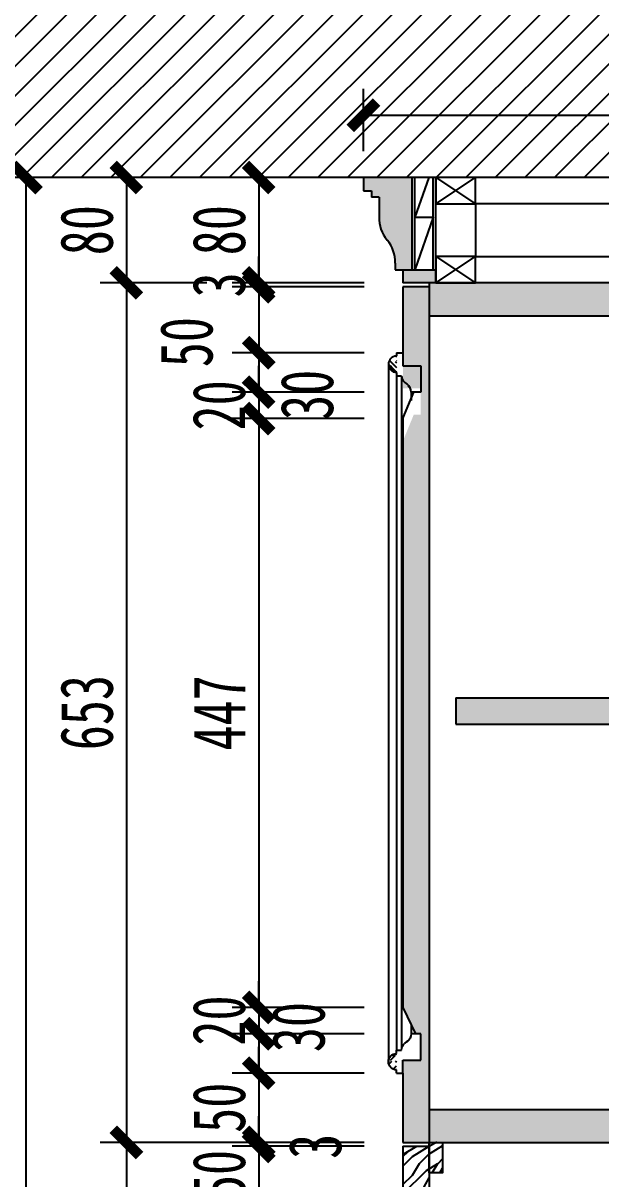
# Model space of a CAD drawing. Header units: millimetres. Extents: x 3111864 to 3154170, y -3068724 to -3044687.
# Drawn here: x 3121931 to 3122370, y -3059775 to -3058897 of the extents above; entities that cross this region are included whole.
import ezdxf

# ---------------------------------------------------------------- set-up
doc = ezdxf.new("R2010")
doc.units = ezdxf.units.MM
doc.header["$LTSCALE"] = 500
doc.header["$MEASUREMENT"] = 0
doc.header["$PDMODE"] = 2
doc.linetypes.add('AUDIT_D_050706142524-0', pattern=[0])
doc.layers.get('0').update_dxf_attribs({"linetype": 'CONTINUOUS'})
doc.layers.get('DEFPOINTS').update_dxf_attribs({"linetype": 'CONTINUOUS'})
for name, color, linetype in [('bz-s', 5, 'CONTINUOUS'), ('D-节点填充', 250, 'CONTINUOUS'), ('D-节点尺寸', 5, 'CONTINUOUS'), ('D-造型粗线', 4, 'CONTINUOUS'), ('D-造型细线', 146, 'CONTINUOUS'), ('E-立面填充', 250, 'CONTINUOUS'), ('E-立面造型线', 3, 'CONTINUOUS'), ('IDT-35Heavy', 100, 'CONTINUOUS'), ('IDT-HATCH', 250, 'AUDIT_D_050706142524-0'), ('W-尺寸', 5, 'CONTINUOUS')]:
    doc.layers.add(name, color=color, linetype=linetype)
doc.styles.add('DIM', font='SimSun.ttf', dxfattribs={"width": 0.7})
doc.dimstyles.new('20', dxfattribs={"dimscale": 20, "dimtxt": 2, "dimasz": 1, "dimexe": 1, "dimexo": 1, "dimgap": 0.5, "dimtad": 1, "dimdec": 0, "dimzin": 0, "dimdsep": 46, "dimtxsty": 'DIM', "dimblk": 'ARCHTICK', "dimcen": 0, "dimclrd": 5, "dimclre": 5, "dimclrt": 35, "dimadec": 0, "dimazin": 0, "dimtfac": 0.5, "dimtdec": 0, "dimtix": 1, "dimtmove": 2, "dimatfit": 2, "dimldrblk": 'A', "dimfxl": 0, "dimtolj": 1, "dimtzin": 0, "dimlwd": -1, "dimlwe": -1, "dimarcsym": 0})

# ---------------------------------------------------------------- blocks, each defined once
blk = doc.blocks.new('X1')
at = {"layer": 'E-立面造型线', "ltscale": 0.15}
for p, q in [((-30, 80), (-30, 70)), ((-30, 70), (-24, 70)), ((-24, 70), (-24, 65)), ((-18, 65), (-24, 65)), ((-18, 65), (-18, 50)), ((-6, 15), (-6, 10)), ((-6, 10), (0, 10)), ((0, 10), (0, 0))]:
    blk.add_line(p, q, dxfattribs=at)
for centre, start, end in [((6.96, 48.78), 177.20001, 220.64927), ((-30.96, 16.22), 357.20001, 40.64927)]:
    blk.add_arc(centre, 24.99, start, end, dxfattribs=at)
blk = doc.blocks.new('mx11')
at = {"layer": 'IDT-HATCH'}
h = blk.add_hatch(dxfattribs=at)
h.set_pattern_fill('木纹02', color=256, scale=25, angle=45, style=0, pattern_type=2)
h.set_pattern_definition([(225, (-100996.08, -23599.03), (35.35534, -35.35534), [10, -15, 5, -20]), (225, (-101019.946, -23624.664), (35.35534, -35.35534), [10, -40]), (225, (-101014.643, -23622.897), (35.35534, -35.35534), [5, -45]), (225, (-100994.313, -23604.335), (35.35534, -35.35534), [2.5, -35, 2.5, -10]), (225, (-101004.92, -23618.477), (35.35534, -35.35534), [10, -15, 2.5, -22.5]), (225, (-100995.197, -23610.52), (35.35534, -35.35534), [7.5, -42.5]), (225, (-101003.15, -23620.245), (35.35534, -35.35534), [15, -35]), (225, (-100991.66, -23610.52), (35.35534, -35.35534), [10, -40]), (225, (-101004.92, -23625.55), (35.35534, -35.35534), [25, -25]), (225, (-100992.546, -23616.71), (35.35534, -35.35534), [5, -15, 10, -20]), (225, (-101016.41, -23642.34), (35.35534, -35.35534), [10, -40]), (225, (-101008.455, -23636.155), (35.35534, -35.35534), [5, -45]), (225, (-101000.5, -23629.97), (35.35534, -35.35534), [5, -45]), (225, (-100981.94, -23613.174), (35.35534, -35.35534), [10, -40]), (225, (-100998.733, -23631.735), (35.35534, -35.35534), [10, -40]), (225, (-100996.965, -23633.503), (35.35534, -35.35534), [10, -10, 10, -20]), (225, (-100988.126, -23628.2), (35.35534, -35.35534), [5, -25, 10, -10]), (225, (-100994.313, -23636.155), (35.35534, -35.35534), [15, -35]), (225, (-100992.546, -23637.923), (35.35534, -35.35534), [10, -40]), (225, (-100977.52, -23624.664), (35.35534, -35.35534), [15, -20, 5, -10]), (225, (-100975.75, -23626.43), (35.35534, -35.35534), [25, -25]), (225, (-100996.08, -23648.53), (35.35534, -35.35534), [5, -45]), (225, (-100984.59, -23638.807), (35.35534, -35.35534), [10, -40]), (225, (-100976.636, -23632.62), (35.35534, -35.35534), [5, -20, 5, -20]), (225, (-100972.216, -23629.97), (35.35534, -35.35534), [5, -15, 10, -20]), (225, (-100978.403, -23637.923), (35.35534, -35.35534), [5, -25, 5, -15]), (225, (-100984.59, -23645.88), (35.35534, -35.35534), [15, -35]), (225, (-100968.68, -23633.503), (35.35534, -35.35534), [10, -40]), (225, (-100985.475, -23652.065), (35.35534, -35.35534), [5, -45]), (225, (-100991.66, -23660.02), (35.35534, -35.35534), [5, -45]), (239.0362, (-101018.178, -23626.432), (-35.3553605, -35.3553154), [5.15, -201.005275]), (239.0362, (-101013.759, -23637.923), (-35.3553605, -35.3553154), [5.15, -201.005275]), (239.0362, (-100989.01, -23655.6), (-35.3553605, -35.3553154), [5.15, -201.005275]), (239.0362, (-100991.662, -23631.735), (-35.3553605, -35.3553154), [5.15, -201.005275]), (239.0362, (-100993.43, -23644.11), (-35.3553605, -35.3553154), [5.15, -201.005275]), (239.0362, (-100999.617, -23644.994), (-35.3553605, -35.3553154), [5.15, -201.005275]), (239.0362, (-100975.752, -23633.503), (-35.3553605, -35.3553154), [5.15, -201.005275]), (239.0362, (-100991.662, -23645.878), (-35.3553605, -35.3553154), [5.15, -201.005275]), (239.0362, (-101011.991, -23639.69), (-35.3553605, -35.3553154), [10.3, -195.855275]), (239.0362, (-101005.804, -23638.807), (-35.3553605, -35.3553154), [10.3, -195.855275]), (239.0362, (-101004.036, -23640.574), (-35.3553605, -35.3553154), [10.3, -195.855275]), (30.9638, (-101004.92, -23618.477), (35.3553154, 35.3553605), [5.15, -10.3, 5.15, -185.555275]), (30.9638, (-100992.546, -23616.71), (35.3553154, 35.3553605), [5.15, -201.005275]), (30.9638, (-100976.636, -23632.619), (35.3553154, 35.3553605), [10.3, -195.855275]), (59.0362, (-101019.946, -23624.664), (35.3553605, 35.3553154), [5.15, -201.005275]), (210.9638, (-101027.017, -23631.735), (-35.3553154, -35.3553605), [5.15, -201.005275]), (210.9638, (-101004.036, -23633.503), (-35.3553154, -35.3553605), [5.15, -201.005275]), (210.9638, (-101004.92, -23646.762), (-35.3553154, -35.3553605), [5.15, -201.005275]), (210.9638, (-100988.126, -23635.271), (-35.3553154, -35.3553605), [5.15, -201.005275]), (210.9638, (-100980.171, -23636.155), (-35.3553154, -35.3553605), [5.15, -201.005275]), (210.9638, (-100981.939, -23641.458), (-35.3553154, -35.3553605), [5.15, -201.005275]), (210.9638, (-100988.126, -23635.271), (-35.3553154, -35.3553605), [5.15, -201.005275]), (210.9638, (-100993.43, -23651.181), (-35.3553154, -35.3553605), [20.6, -185.555275]), (210.9638, (-100996.081, -23606.103), (-35.3553154, -35.3553605), [20.6, -185.555275]), (210.9638, (-100996.965, -23612.29), (-35.3553154, -35.3553605), [20.6, -185.555275]), (210.9638, (-100998.733, -23617.593), (-35.3553154, -35.3553605), [5.15, -10.3, 10.3, -180.405275]), (210.9638, (-100996.081, -23620.245), (-35.3553154, -35.3553605), [10.3, -10.3, 10.3, -175.255275]), (210.9638, (-100989.01, -23620.245), (-35.3553154, -35.3553605), [20.6, -185.555275]), (210.9638, (-100982.823, -23619.361), (-35.3553154, -35.3553605), [20.6, -185.555275]), (210.9638, (-100981.055, -23621.129), (-35.3553154, -35.3553605), [20.6, -185.555275]), (210.9638, (-100995.197, -23656.484), (-35.3553154, -35.3553605), [5.15, -201.005275]), (210.9638, (-100995.197, -23663.555), (-35.3553154, -35.3553605), [10.3, -195.855275]), (210.9638, (-100975.752, -23640.574), (-35.3553154, -35.3553605), [10.3, -195.855275]), (210.9638, (-101003.152, -23606.103), (-35.3553154, -35.3553605), [20.6, -185.555275]), (210.9638, (-100999.617, -23652.065), (-35.3553154, -35.3553605), [15.45, -190.705275]), (210.9638, (-101005.804, -23652.949), (-35.3553154, -35.3553605), [30.9, -175.255275])])
edge = h.paths.add_edge_path()
edge.add_line((0, 12.62), (0, -0.88))
edge = h.paths.add_edge_path()
edge.add_arc((-8.31, 8.5), 5.15, 94.92437, 139.33292, ccw=False)
edge = h.paths.add_edge_path()
edge.add_line((0, -0.87), (-20, -0.87))
edge = h.paths.add_edge_path(flags=16)
edge.add_line((-19.16, 6.49), (-20, 6.41))
edge = h.paths.add_edge_path()
edge.add_line((-20, -0.87), (-20, 6.41))
edge = h.paths.add_edge_path()
edge.add_arc((-20.34, 14.67), 8.27, 272.36356, 326.26694, ccw=False)
edge = h.paths.add_edge_path()
edge.add_arc((38.65, -25.49), 63.1, 143.7126, 145.68009)
edge = h.paths.add_edge_path()
edge.add_line((10, 12.62), (0, 12.62))
edge = h.paths.add_edge_path()
edge.add_arc((1.25, 17.37), 6.26, 2.33876, 177.66124, ccw=False)
edge = h.paths.add_edge_path()
edge.add_line((-5, 17.62), (-8.75, 17.62))
edge = h.paths.add_edge_path()
edge.add_line((-8.75, 17.62), (-8.75, 13.62))
edge = h.paths.add_edge_path()
edge.add_line((10, 17.62), (10, 12.62))
edge = h.paths.add_edge_path()
edge.add_line((10, 17.62), (7.5, 17.62))
at = {"layer": 'IDT-35Heavy'}
for p, q in [((-5, 17.62), (-7.5, 17.62)), ((-7.5, 17.62), (-7.5, 13.62)), ((10, 17.62), (7.5, 17.62)), ((10, 17.62), (10, 12.62)), ((0, 12.62), (0, -0.87)), ((10, 12.62), (0, 12.62)), ((-20, -0.87), (-20, 6.41)), ((0, -0.87), (-20, -0.87))]:
    blk.add_line(p, q, dxfattribs=at)
for centre, radius, start, end in [((1.25, 17.37), 6.26, 2.33828, 177.66172), ((-20.33, 14.7), 8.29, 272.28279, 320.41862), ((-95.05, 67.48), 99.75, 324.40295, 325.89961), ((-7.9, 7.63), 6.01, 86.2037, 139.2096)]:
    blk.add_arc(centre, radius, start, end, dxfattribs=at)
blk = doc.blocks.new('_ArchTick')
at = {"color": 0, "linetype": 'ByBlock', "const_width": 0.4}
blk.add_lwpolyline([(-0.5, -0.5), (0.5, 0.5)], dxfattribs=at)
blk = doc.blocks.new('*D1254')
at = {"layer": 'DEFPOINTS', "color": 0, "ltscale": 0.15}
for p in [(3122071.94, -3059014.58), (3121933.26, -3061464.58), (3122071.94, -3061464.58)]:
    blk.add_point(p, dxfattribs=at)
at = {"layer": 'W-尺寸', "color": 5, "ltscale": 0.15}
for p, q in [((3122013.26, -3059014.58), (3121913.26, -3059014.58)), ((3121933.26, -3059014.58), (3121933.26, -3061464.58)), ((3122013.26, -3061464.58), (3121913.26, -3061464.58))]:
    blk.add_line(p, q, dxfattribs=at)
at = {"layer": 'W-尺寸', "color": 5, "ltscale": 0.15, "xscale": 20, "yscale": 20, "zscale": 20}
for p, rotation in [((3121933.26, -3059014.58), 90), ((3121933.26, -3061464.58), 270)]:
    blk.add_blockref('_ArchTick', p, dxfattribs=dict(at, rotation=rotation))
at = {"layer": 'W-尺寸', "color": 35, "ltscale": 0.15, "insert": (3121903.26, -3060239.58), "char_height": 40, "attachment_point": 5, "rotation": 90, "style": 'DIM'}
blk.add_mtext('\\A1;2450', dxfattribs=at)
blk = doc.blocks.new('A')
for p, q in [((-1.435, 1.148), (-1.09, 1.437)), ((-1.09, 1.437), (0, 0)), ((-1.435, 1.148), (-0.369, 0)), ((-0.369, 0), (-2.127, 0)), ((-1.435, -1.148), (-0.369, 0)), ((-1.09, -1.437), (0, 0)), ((-1.435, -1.148), (-1.09, -1.437))]:
    blk.add_line(p, q)
for points in [[(-1.435, 1.148), (-1.09, 1.437), (-0.369, 0), (0, 0)], [(-1.435, -1.148), (-1.09, -1.437), (-0.369, 0), (0, 0)]]:
    blk.add_solid(points)
blk = doc.blocks.new('*D1265')
at = {"layer": 'D-节点尺寸', "color": 5, "ltscale": 0.15}
for p, q in [((3122169.36, -3059014.58), (3122089.86, -3059014.58)), ((3122109.86, -3059014.58), (3122109.86, -3059094.58)), ((3122189.86, -3059094.58), (3122089.86, -3059094.58))]:
    blk.add_line(p, q, dxfattribs=at)
at = {"layer": 'DEFPOINTS', "color": 0, "ltscale": 0.15}
for p in [(3122189.36, -3059014.58), (3122109.86, -3059094.58), (3122219.36, -3059094.58)]:
    blk.add_point(p, dxfattribs=at)
at = {"layer": 'D-节点尺寸', "color": 5, "ltscale": 0.15, "xscale": 20, "yscale": 20, "zscale": 20}
for p, rotation in [((3122109.86, -3059014.58), 90), ((3122109.86, -3059094.58), 270)]:
    blk.add_blockref('_ArchTick', p, dxfattribs=dict(at, rotation=rotation))
at = {"layer": 'D-节点尺寸', "color": 35, "ltscale": 0.15, "insert": (3122079.86, -3059054.58), "char_height": 40, "attachment_point": 5, "rotation": 90, "style": 'DIM'}
blk.add_mtext('\\A1;80', dxfattribs=at)
blk = doc.blocks.new('*D1266')
at = {"layer": 'D-节点尺寸', "color": 5, "ltscale": 0.15}
for p, q in [((3122109.86, -3059094.58), (3122109.86, -3059074.58)), ((3122189.86, -3059094.58), (3122089.86, -3059094.58)), ((3122109.86, -3059094.58), (3122109.86, -3059097.58)), ((3122189.86, -3059097.58), (3122089.86, -3059097.58)), ((3122109.86, -3059097.58), (3122109.86, -3059117.58))]:
    blk.add_line(p, q, dxfattribs=at)
at = {"layer": 'DEFPOINTS', "color": 0, "ltscale": 0.15}
for p in [(3122219.36, -3059094.58), (3122109.86, -3059097.58), (3122219.36, -3059097.58)]:
    blk.add_point(p, dxfattribs=at)
at = {"layer": 'D-节点尺寸', "color": 5, "ltscale": 0.15, "xscale": 20, "yscale": 20, "zscale": 20}
for p, rotation in [((3122109.86, -3059094.58), 270), ((3122109.86, -3059097.58), 90)]:
    blk.add_blockref('_ArchTick', p, dxfattribs=dict(at, rotation=rotation))
at = {"layer": 'D-节点尺寸', "color": 35, "ltscale": 0.15, "insert": (3122079.86, -3059096.08), "char_height": 40, "attachment_point": 5, "rotation": 90, "style": 'DIM'}
blk.add_mtext('\\A1;3', dxfattribs=at)
blk = doc.blocks.new('*D1267')
at = {"layer": 'D-节点尺寸', "color": 5, "ltscale": 0.15}
for p, q in [((3122189.86, -3059097.58), (3122089.86, -3059097.58)), ((3122109.86, -3059097.58), (3122109.86, -3059147.58)), ((3122189.86, -3059147.58), (3122089.86, -3059147.58))]:
    blk.add_line(p, q, dxfattribs=at)
at = {"layer": 'DEFPOINTS', "color": 0, "ltscale": 0.15}
for p in [(3122219.36, -3059097.58), (3122109.86, -3059147.58), (3122219.36, -3059147.58)]:
    blk.add_point(p, dxfattribs=at)
at = {"layer": 'D-节点尺寸', "color": 5, "ltscale": 0.15, "xscale": 20, "yscale": 20, "zscale": 20}
for p, rotation in [((3122109.86, -3059097.58), 90), ((3122109.86, -3059147.58), 270)]:
    blk.add_blockref('_ArchTick', p, dxfattribs=dict(at, rotation=rotation))
at = {"layer": 'D-节点尺寸', "color": 35, "ltscale": 0.15, "insert": (3122055.17, -3059139.58), "char_height": 40, "attachment_point": 5, "rotation": 90, "style": 'DIM'}
blk.add_mtext('\\A1;50', dxfattribs=at)
blk = doc.blocks.new('*D1268')
at = {"layer": 'D-节点尺寸', "color": 5, "ltscale": 0.15}
for p, q in [((3122189.86, -3059147.58), (3122089.86, -3059147.58)), ((3122109.86, -3059147.58), (3122109.86, -3059177.58)), ((3122189.86, -3059177.58), (3122089.86, -3059177.58))]:
    blk.add_line(p, q, dxfattribs=at)
at = {"layer": 'DEFPOINTS', "color": 0, "ltscale": 0.15}
for p in [(3122219.36, -3059147.58), (3122109.86, -3059177.58), (3122227.58, -3059177.58)]:
    blk.add_point(p, dxfattribs=at)
at = {"layer": 'D-节点尺寸', "color": 5, "ltscale": 0.15, "xscale": 20, "yscale": 20, "zscale": 20}
for p, rotation in [((3122109.86, -3059147.58), 90), ((3122109.86, -3059177.58), 270)]:
    blk.add_blockref('_ArchTick', p, dxfattribs=dict(at, rotation=rotation))
at = {"layer": 'D-节点尺寸', "color": 35, "ltscale": 0.15, "insert": (3122146.66, -3059179.58), "char_height": 40, "attachment_point": 5, "rotation": 90, "style": 'DIM'}
blk.add_mtext('\\A1;30', dxfattribs=at)
blk = doc.blocks.new('*D1269')
at = {"layer": 'D-节点尺寸', "color": 5, "ltscale": 0.15}
for p, q in [((3122109.86, -3059177.58), (3122109.86, -3059157.58)), ((3122189.86, -3059177.58), (3122089.86, -3059177.58)), ((3122109.86, -3059177.58), (3122109.86, -3059197.58)), ((3122189.86, -3059197.58), (3122089.86, -3059197.58)), ((3122109.86, -3059197.58), (3122109.86, -3059217.58))]:
    blk.add_line(p, q, dxfattribs=at)
at = {"layer": 'DEFPOINTS', "color": 0, "ltscale": 0.15}
for p in [(3122227.58, -3059177.58), (3122109.86, -3059197.58), (3122219.36, -3059197.58)]:
    blk.add_point(p, dxfattribs=at)
at = {"layer": 'D-节点尺寸', "color": 5, "ltscale": 0.15, "xscale": 20, "yscale": 20, "zscale": 20}
for p, rotation in [((3122109.86, -3059177.58), 270), ((3122109.86, -3059197.58), 90)]:
    blk.add_blockref('_ArchTick', p, dxfattribs=dict(at, rotation=rotation))
at = {"layer": 'D-节点尺寸', "color": 35, "ltscale": 0.15, "insert": (3122079.86, -3059187.58), "char_height": 40, "attachment_point": 5, "rotation": 90, "style": 'DIM'}
blk.add_mtext('\\A1;20', dxfattribs=at)
blk = doc.blocks.new('*D1270')
at = {"layer": 'D-节点尺寸', "color": 5, "ltscale": 0.15}
for p, q in [((3122189.86, -3059197.58), (3122089.86, -3059197.58)), ((3122109.86, -3059197.58), (3122109.86, -3059644.58)), ((3122189.86, -3059644.58), (3122089.86, -3059644.58))]:
    blk.add_line(p, q, dxfattribs=at)
at = {"layer": 'DEFPOINTS', "color": 0, "ltscale": 0.15}
for p in [(3122219.36, -3059197.58), (3122109.86, -3059644.58), (3122219.36, -3059644.58)]:
    blk.add_point(p, dxfattribs=at)
at = {"layer": 'D-节点尺寸', "color": 5, "ltscale": 0.15, "xscale": 20, "yscale": 20, "zscale": 20}
for p, rotation in [((3122109.86, -3059197.58), 90), ((3122109.86, -3059644.58), 270)]:
    blk.add_blockref('_ArchTick', p, dxfattribs=dict(at, rotation=rotation))
at = {"layer": 'D-节点尺寸', "color": 35, "ltscale": 0.15, "insert": (3122079.86, -3059421.08), "char_height": 40, "attachment_point": 5, "rotation": 90, "style": 'DIM'}
blk.add_mtext('\\A1;447', dxfattribs=at)
blk = doc.blocks.new('*D1271')
at = {"layer": 'D-节点尺寸', "color": 5, "ltscale": 0.15}
for p, q in [((3122109.86, -3059644.58), (3122109.86, -3059624.58)), ((3122189.86, -3059644.58), (3122089.86, -3059644.58)), ((3122109.86, -3059644.58), (3122109.86, -3059664.58)), ((3122189.86, -3059664.58), (3122089.86, -3059664.58)), ((3122109.86, -3059664.58), (3122109.86, -3059684.58))]:
    blk.add_line(p, q, dxfattribs=at)
at = {"layer": 'DEFPOINTS', "color": 0, "ltscale": 0.15}
for p in [(3122219.36, -3059644.58), (3122109.86, -3059664.58), (3122225.58, -3059664.58)]:
    blk.add_point(p, dxfattribs=at)
at = {"layer": 'D-节点尺寸', "color": 5, "ltscale": 0.15, "xscale": 20, "yscale": 20, "zscale": 20}
for p, rotation in [((3122109.86, -3059644.58), 270), ((3122109.86, -3059664.58), 90)]:
    blk.add_blockref('_ArchTick', p, dxfattribs=dict(at, rotation=rotation))
at = {"layer": 'D-节点尺寸', "color": 35, "ltscale": 0.15, "insert": (3122079.86, -3059654.58), "char_height": 40, "attachment_point": 5, "rotation": 90, "style": 'DIM'}
blk.add_mtext('\\A1;20', dxfattribs=at)
blk = doc.blocks.new('*D1272')
at = {"layer": 'D-节点尺寸', "color": 5, "ltscale": 0.15}
for p, q in [((3122189.86, -3059664.58), (3122089.86, -3059664.58)), ((3122109.86, -3059664.58), (3122109.86, -3059694.58)), ((3122189.86, -3059694.58), (3122089.86, -3059694.58))]:
    blk.add_line(p, q, dxfattribs=at)
at = {"layer": 'DEFPOINTS', "color": 0, "ltscale": 0.15}
for p in [(3122225.58, -3059664.58), (3122109.86, -3059694.58), (3122216.86, -3059694.58)]:
    blk.add_point(p, dxfattribs=at)
at = {"layer": 'D-节点尺寸', "color": 5, "ltscale": 0.15, "xscale": 20, "yscale": 20, "zscale": 20}
for p, rotation in [((3122109.86, -3059664.58), 90), ((3122109.86, -3059694.58), 270)]:
    blk.add_blockref('_ArchTick', p, dxfattribs=dict(at, rotation=rotation))
at = {"layer": 'D-节点尺寸', "color": 35, "ltscale": 0.15, "insert": (3122140.26, -3059659.58), "char_height": 40, "attachment_point": 5, "rotation": 90, "style": 'DIM'}
blk.add_mtext('\\A1;30', dxfattribs=at)
blk = doc.blocks.new('*D1273')
at = {"layer": 'D-节点尺寸', "color": 5, "ltscale": 0.15}
for p, q in [((3122109.86, -3059694.58), (3122109.86, -3059674.58)), ((3122189.86, -3059694.58), (3122089.86, -3059694.58)), ((3122109.86, -3059694.58), (3122109.86, -3059747.08)), ((3122189.86, -3059747.08), (3122089.86, -3059747.08)), ((3122109.86, -3059747.08), (3122109.86, -3059767.08))]:
    blk.add_line(p, q, dxfattribs=at)
at = {"layer": 'DEFPOINTS', "color": 0, "ltscale": 0.15}
for p in [(3122216.86, -3059694.58), (3122109.86, -3059747.08), (3122219.36, -3059747.08)]:
    blk.add_point(p, dxfattribs=at)
at = {"layer": 'D-节点尺寸', "color": 5, "ltscale": 0.15, "xscale": 20, "yscale": 20, "zscale": 20}
for p, rotation in [((3122109.86, -3059694.58), 270), ((3122109.86, -3059747.08), 90)]:
    blk.add_blockref('_ArchTick', p, dxfattribs=dict(at, rotation=rotation))
at = {"layer": 'D-节点尺寸', "color": 35, "ltscale": 0.15, "insert": (3122079.86, -3059720.83), "char_height": 40, "attachment_point": 5, "rotation": 90, "style": 'DIM'}
blk.add_mtext('\\A1;50', dxfattribs=at)
blk = doc.blocks.new('*D1255')
at = {"layer": 'D-节点尺寸', "color": 5, "ltscale": 0.15}
for p, q in [((3122109.86, -3059747.08), (3122109.86, -3059727.08)), ((3122189.86, -3059747.08), (3122089.86, -3059747.08)), ((3122109.86, -3059747.08), (3122109.86, -3059796.58)), ((3122189.86, -3059796.58), (3122089.86, -3059796.58)), ((3122109.86, -3059796.58), (3122109.86, -3059816.58))]:
    blk.add_line(p, q, dxfattribs=at)
at = {"layer": 'DEFPOINTS', "color": 0, "ltscale": 0.15}
for p in [(3122219.36, -3059747.08), (3122109.86, -3059796.58), (3122219.36, -3059796.58)]:
    blk.add_point(p, dxfattribs=at)
at = {"layer": 'D-节点尺寸', "color": 5, "ltscale": 0.15, "xscale": 20, "yscale": 20, "zscale": 20}
for p, rotation in [((3122109.86, -3059747.08), 270), ((3122109.86, -3059796.58), 90)]:
    blk.add_blockref('_ArchTick', p, dxfattribs=dict(at, rotation=rotation))
at = {"layer": 'D-节点尺寸', "color": 35, "ltscale": 0.15, "insert": (3122079.86, -3059771.83), "char_height": 40, "attachment_point": 5, "rotation": 90, "style": 'DIM'}
blk.add_mtext('\\A1;50', dxfattribs=at)
blk = doc.blocks.new('*D1256')
at = {"layer": 'D-节点尺寸', "color": 5, "ltscale": 0.15}
for p, q in [((3122070.54, -3059014.58), (3121989.46, -3059014.58)), ((3122009.46, -3059014.58), (3122009.46, -3059094.58)), ((3122070.54, -3059094.58), (3121989.46, -3059094.58))]:
    blk.add_line(p, q, dxfattribs=at)
at = {"layer": 'DEFPOINTS', "color": 0, "ltscale": 0.15}
for p in [(3122090.54, -3059014.58), (3122009.46, -3059094.58), (3122090.54, -3059094.58)]:
    blk.add_point(p, dxfattribs=at)
at = {"layer": 'D-节点尺寸', "color": 5, "ltscale": 0.15, "xscale": 20, "yscale": 20, "zscale": 20}
for p, rotation in [((3122009.46, -3059014.58), 90), ((3122009.46, -3059094.58), 270)]:
    blk.add_blockref('_ArchTick', p, dxfattribs=dict(at, rotation=rotation))
at = {"layer": 'D-节点尺寸', "color": 35, "ltscale": 0.15, "insert": (3121979.46, -3059054.58), "char_height": 40, "attachment_point": 5, "rotation": 90, "style": 'DIM'}
blk.add_mtext('\\A1;80', dxfattribs=at)
blk = doc.blocks.new('*D1257')
at = {"layer": 'D-节点尺寸', "color": 5, "ltscale": 0.15}
for p, q in [((3122070.54, -3059094.58), (3121989.46, -3059094.58)), ((3122009.46, -3059094.58), (3122009.46, -3059747.08)), ((3122089.46, -3059747.08), (3121989.46, -3059747.08))]:
    blk.add_line(p, q, dxfattribs=at)
at = {"layer": 'DEFPOINTS', "color": 0, "ltscale": 0.15}
for p in [(3122090.54, -3059094.58), (3122009.46, -3059747.08), (3122219.36, -3059747.08)]:
    blk.add_point(p, dxfattribs=at)
at = {"layer": 'D-节点尺寸', "color": 5, "ltscale": 0.15, "xscale": 20, "yscale": 20, "zscale": 20}
for p, rotation in [((3122009.46, -3059094.58), 90), ((3122009.46, -3059747.08), 270)]:
    blk.add_blockref('_ArchTick', p, dxfattribs=dict(at, rotation=rotation))
at = {"layer": 'D-节点尺寸', "color": 35, "ltscale": 0.15, "insert": (3121979.46, -3059420.83), "char_height": 40, "attachment_point": 5, "rotation": 90, "style": 'DIM'}
blk.add_mtext('\\A1;653', dxfattribs=at)
blk = doc.blocks.new('*D1288')
at = {"layer": 'D-节点尺寸', "color": 5, "ltscale": 0.15}
for p, q in [((3122089.46, -3059747.08), (3121989.46, -3059747.08)), ((3122009.46, -3059747.08), (3122009.46, -3061464.58)), ((3122089.46, -3061464.58), (3121989.46, -3061464.58))]:
    blk.add_line(p, q, dxfattribs=at)
at = {"layer": 'DEFPOINTS', "color": 0, "ltscale": 0.15}
for p in [(3122219.36, -3059747.08), (3122009.46, -3061464.58), (3122239.36, -3061464.58)]:
    blk.add_point(p, dxfattribs=at)
at = {"layer": 'D-节点尺寸', "color": 5, "ltscale": 0.15, "xscale": 20, "yscale": 20, "zscale": 20}
for p, rotation in [((3122009.46, -3059747.08), 90), ((3122009.46, -3061464.58), 270)]:
    blk.add_blockref('_ArchTick', p, dxfattribs=dict(at, rotation=rotation))
at = {"layer": 'D-节点尺寸', "color": 35, "ltscale": 0.15, "insert": (3121979.46, -3060605.83), "char_height": 40, "attachment_point": 5, "rotation": 90, "style": 'DIM'}
blk.add_mtext('\\A1;1718', dxfattribs=at)
blk = doc.blocks.new('*D1289')
at = {"layer": 'D-节点尺寸', "color": 5, "ltscale": 0.15}
for p, q in [((3122189.36, -3058994.58), (3122189.36, -3058947.22)), ((3122819.36, -3058994.58), (3122819.36, -3058947.22)), ((3122189.36, -3058967.22), (3122819.36, -3058967.22))]:
    blk.add_line(p, q, dxfattribs=at)
at = {"layer": 'DEFPOINTS', "color": 0, "ltscale": 0.15}
for p in [(3122819.36, -3058967.22), (3122189.36, -3059014.58), (3122819.36, -3059014.58)]:
    blk.add_point(p, dxfattribs=at)
at = {"layer": 'D-节点尺寸', "color": 5, "ltscale": 0.15, "xscale": 20, "yscale": 20, "zscale": 20, "rotation": 180}
blk.add_blockref('_ArchTick', (3122189.36, -3058967.22), dxfattribs=at)
at = {"layer": 'D-节点尺寸', "color": 5, "ltscale": 0.15, "xscale": 20, "yscale": 20, "zscale": 20}
blk.add_blockref('_ArchTick', (3122819.36, -3058967.22), dxfattribs=at)
at = {"layer": 'D-节点尺寸', "color": 35, "ltscale": 0.15, "insert": (3122504.36, -3058937.22), "char_height": 40, "attachment_point": 5, "style": 'DIM'}
blk.add_mtext('\\A1;630', dxfattribs=at)
blk = doc.blocks.new('*D1292')
at = {"layer": 'D-节点尺寸', "color": 5, "ltscale": 0.15}
for p, q in [((3122109.86, -3059747.08), (3122109.86, -3059727.08)), ((3122189.86, -3059747.08), (3122089.86, -3059747.08)), ((3122189.86, -3059750.08), (3122089.86, -3059750.08)), ((3122109.86, -3059750.08), (3122109.86, -3059747.08)), ((3122109.86, -3059750.08), (3122109.86, -3059770.08))]:
    blk.add_line(p, q, dxfattribs=at)
at = {"layer": 'DEFPOINTS', "color": 0, "ltscale": 0.15}
for p in [(3122109.86, -3059747.08), (3122219.36, -3059747.08), (3122219.36, -3059750.08)]:
    blk.add_point(p, dxfattribs=at)
at = {"layer": 'D-节点尺寸', "color": 5, "ltscale": 0.15, "xscale": 20, "yscale": 20, "zscale": 20}
for p, rotation in [((3122109.86, -3059747.08), 270), ((3122109.86, -3059750.08), 90)]:
    blk.add_blockref('_ArchTick', p, dxfattribs=dict(at, rotation=rotation))
at = {"layer": 'D-节点尺寸', "color": 35, "ltscale": 0.15, "insert": (3122152.86, -3059750.08), "char_height": 40, "attachment_point": 5, "rotation": 90, "style": 'DIM'}
blk.add_mtext('\\A1;3', dxfattribs=at)

msp = doc.modelspace()

# ---------------------------------------------------------------- hatches: boundary and pattern name
at = {"layer": 'D-节点填充', "ltscale": 0.15}
h = msp.add_hatch(dxfattribs=at)
h.set_pattern_fill('ANSI31', color=256, scale=5, style=0)
h.set_pattern_definition([(45, (3121862.865, -3059014.577), (-11.22532, 11.22532), [])])
h.paths.add_polyline_path([(3122819.365, -3058534.577), (3121682.865, -3058534.577), (3121682.865, -3059014.577), (3122819.365, -3059014.577)])
h = msp.add_hatch(dxfattribs=at)
h.set_pattern_fill('FB木纹中SC300', color=256, scale=100, angle=45, style=0, pattern_type=2)
h.set_pattern_definition([(45, (3122799.36, -3061439.58), (-70.7107, 70.7107), [20, -30, 10, -40]), (45, (3122847.09, -3061388.31), (-70.7107, 70.7107), [20, -80]), (45, (3122836.49, -3061391.85), (-70.7107, 70.7107), [10, -90]), (45, (3122795.83, -3061428.97), (-70.7107, 70.7107), [5, -70, 5, -20]), (45, (3122817.04, -3061400.69), (-70.7107, 70.7107), [20, -30, 5, -45]), (45, (3122797.6, -3061416.6), (-70.7107, 70.7107), [15, -85]), (45, (3122813.51, -3061397.15), (-70.7107, 70.7107), [30, -70]), (45, (3122790.53, -3061416.6), (-70.7107, 70.7107), [20, -80]), (45, (3122817.04, -3061386.54), (-70.7107, 70.7107), [50, -50]), (45, (3122792.29, -3061404.22), (-70.7107, 70.7107), [10, -30, 20, -40]), (45, (3122840.02, -3061352.96), (-70.7107, 70.7107), [20, -80]), (45, (3122824.11, -3061365.33), (-70.7107, 70.7107), [10, -90]), (45, (3122808.2, -3061377.71), (-70.7107, 70.7107), [10, -90]), (45, (3122771.08, -3061411.29), (-70.7107, 70.7107), [20, -80]), (45, (3122804.67, -3061374.17), (-70.7107, 70.7107), [20, -80]), (45, (3122801.13, -3061370.63), (-70.7107, 70.7107), [20, -20, 20, -40]), (45, (3122783.46, -3061381.24), (-70.7107, 70.7107), [10, -50, 20, -20]), (45, (3122795.83, -3061365.33), (-70.7107, 70.7107), [30, -70]), (45, (3122792.29, -3061361.8), (-70.7107, 70.7107), [20, -80]), (45, (3122762.24, -3061388.31), (-70.7107, 70.7107), [30, -40, 10, -20]), (45, (3122758.71, -3061384.78), (-70.7107, 70.7107), [50, -50]), (45, (3122799.36, -3061340.58), (-70.7107, 70.7107), [10, -90]), (45, (3122776.38, -3061360.03), (-70.7107, 70.7107), [20, -80]), (45, (3122760.47, -3061372.4), (-70.7107, 70.7107), [10, -40, 10, -40]), (45, (3122751.64, -3061377.71), (-70.7107, 70.7107), [10, -30, 20, -40]), (45, (3122764.01, -3061361.8), (-70.7107, 70.7107), [10, -50, 10, -30]), (45, (3122776.38, -3061345.89), (-70.7107, 70.7107), [30, -70]), (45, (3122744.56, -3061370.63), (-70.7107, 70.7107), [20, -80]), (45, (3122778.15, -3061333.51), (-70.7107, 70.7107), [10, -90]), (45, (3122790.53, -3061317.6), (-70.7107, 70.7107), [10, -90]), (59.0362, (3122843.56, -3061384.777), (70.71068, 70.71068), [10.3, -402.0106]), (59.0362, (3122834.72, -3061361.796), (70.71068, 70.71068), [10.3, -402.0106]), (59.0362, (3122785.223, -3061326.44), (70.71068, 70.71068), [10.3, -402.0106]), (59.0362, (3122790.526, -3061374.17), (70.71068, 70.71068), [10.3, -402.0106]), (59.0362, (3122794.062, -3061349.421), (70.71068, 70.71068), [10.3, -402.0106]), (59.0362, (3122806.436, -3061347.654), (70.71068, 70.71068), [10.3, -402.0106]), (59.0362, (3122758.706, -3061370.635), (70.71068, 70.71068), [10.3, -402.0106]), (59.0362, (3122790.526, -3061345.886), (70.71068, 70.71068), [10.3, -402.0106]), (59.0362, (3122831.185, -3061358.26), (70.71068, 70.71068), [20.6, -391.7106]), (59.0362, (3122818.81, -3061360.028), (70.71068, 70.71068), [20.6, -391.7106]), (59.0362, (3122815.275, -3061356.492), (70.71068, 70.71068), [20.6, -391.7106]), (210.9638, (3122817.043, -3061400.687), (-70.71068, -70.71068), [10.3, -20.6, 10.3, -371.1106]), (210.9638, (3122792.294, -3061404.222), (-70.71068, -70.71068), [10.3, -402.0106]), (210.9638, (3122760.474, -3061372.402), (-70.71068, -70.71068), [20.6, -391.7106]), (239.0362, (3122847.095, -3061388.312), (-70.71068, -70.71068), [10.3, -402.0106]), (30.9638, (3122861.237, -3061374.17), (70.71068, 70.71068), [10.3, -402.0106]), (30.9638, (3122815.275, -3061370.635), (70.71068, 70.71068), [10.3, -402.0106]), (30.9638, (3122817.043, -3061344.118), (70.71068, 70.71068), [10.3, -402.0106]), (30.9638, (3122783.455, -3061367.1), (70.71068, 70.71068), [10.3, -402.0106]), (30.9638, (3122767.545, -3061365.331), (70.71068, 70.71068), [10.3, -402.0106]), (30.9638, (3122771.08, -3061354.725), (70.71068, 70.71068), [10.3, -402.0106]), (30.9638, (3122783.455, -3061367.1), (70.71068, 70.71068), [10.3, -402.0106]), (30.9638, (3122794.062, -3061335.28), (70.71068, 70.71068), [41.2, -371.1106]), (30.9638, (3122799.365, -3061425.435), (70.71068, 70.71068), [41.2, -371.1106]), (30.9638, (3122801.133, -3061413.06), (70.71068, 70.71068), [41.2, -371.1106]), (30.9638, (3122804.668, -3061402.454), (70.71068, 70.71068), [10.3, -20.6, 20.6, -360.8106]), (30.9638, (3122799.365, -3061397.15), (70.71068, 70.71068), [20.6, -20.6, 20.6, -350.5106]), (30.9638, (3122785.223, -3061397.15), (70.71068, 70.71068), [41.2, -371.1106]), (30.9638, (3122772.848, -3061398.92), (70.71068, 70.71068), [41.2, -371.1106]), (30.9638, (3122769.313, -3061395.383), (70.71068, 70.71068), [41.2, -371.1106]), (30.9638, (3122797.597, -3061324.673), (70.71068, 70.71068), [10.3, -402.0106]), (30.9638, (3122797.597, -3061310.53), (70.71066, 70.7107), [20.6, -391.7106]), (30.9638, (3122758.706, -3061356.492), (70.71066, 70.7107), [20.6, -391.7106]), (30.9638, (3122813.507, -3061425.435), (70.71068, 70.71068), [41.2, -371.1106]), (30.9638, (3122806.436, -3061333.511), (70.71068, 70.71068), [30.9, -381.4106]), (30.9638, (3122818.81, -3061331.744), (70.71068, 70.71068), [61.8, -350.5106])])
h.paths.add_polyline_path([(3122239.365, -3059097.577), (3122219.365, -3059097.577), (3122219.365, -3059174.577), (3122232.865, -3059174.577), (3122232.865, -3059194.577), (3122227.577, -3059194.577), (3122219.365, -3059214.577), (3122219.365, -3059644.577), (3122228.783, -3059664.577), (3122232.865, -3059664.577), (3122232.865, -3059684.577), (3122219.365, -3059684.577), (3122219.365, -3059747.077), (3122239.365, -3059747.077)])
h.paths.add_polyline_path([(3122244.365, -3059084.577), (3122219.365, -3059084.577), (3122219.365, -3059094.577), (3122244.365, -3059094.577)])
edge = h.paths.add_edge_path()
edge.add_line((3122226.365, -3059014.577), (3122189.365, -3059014.577))
edge.add_line((3122189.365, -3059014.577), (3122189.365, -3059024.577))
edge.add_line((3122189.365, -3059024.577), (3122195.365, -3059024.577))
edge.add_line((3122195.365, -3059024.577), (3122195.365, -3059029.577))
edge.add_line((3122195.365, -3059029.577), (3122201.365, -3059029.577))
edge.add_line((3122201.365, -3059029.577), (3122201.365, -3059044.577))
edge.add_arc((3122226.325, -3059045.798), 24.99, 177.200015, 220.649274)
edge.add_arc((3122188.405, -3059078.357), 24.99, -2.799985, 40.649274, ccw=False)
edge.add_line((3122213.365, -3059079.577), (3122213.365, -3059084.577))
edge.add_line((3122213.365, -3059084.577), (3122219.365, -3059084.577))
edge.add_line((3122219.365, -3059084.577), (3122226.365, -3059084.577))
edge.add_line((3122226.365, -3059084.577), (3122226.365, -3059014.577))
h.paths.add_polyline_path([(3122799.365, -3059094.577), (3122789.365, -3059094.577), (3122239.365, -3059094.577), (3122239.365, -3059119.577), (3122799.365, -3059119.577)])
h.paths.add_polyline_path([(3122799.365, -3061439.577), (3122819.365, -3061439.577), (3122819.365, -3059094.577), (3122799.365, -3059094.577)])
h.paths.add_polyline_path([(3122259.365, -3059409.577), (3122799.365, -3059409.577), (3122799.365, -3059429.577), (3122259.365, -3059429.577)])
h.paths.add_polyline_path([(3122239.365, -3059722.077), (3122799.365, -3059722.077), (3122799.365, -3059747.077), (3122239.365, -3059747.077)])
h = msp.add_hatch(dxfattribs=at)
h.set_pattern_fill('PANEL', color=256, scale=100, angle=45, style=0, pattern_type=2)
h.set_pattern_definition([(5, (3122219.36, -3060571.02), (-8.716, 99.62), [20, -30, 10, -40]), (45, (3122267.09, -3060519.75), (-70.711, 70.711), [20, -80]), (45, (3122256.49, -3060523.29), (-70.711, 70.711), [10, -90]), (45, (3122215.83, -3060560.41), (-70.711, 70.711), [5, -70, 5, -20]), (45, (3122237.04, -3060532.13), (-70.711, 70.711), [20, -30, 5, -45]), (45, (3122217.6, -3060548.04), (-70.711, 70.711), [15, -85]), (45, (3122233.51, -3060528.59), (-70.711, 70.711), [30, -70]), (45, (3122210.53, -3060548.04), (-70.711, 70.711), [20, -80]), (45, (3122237.04, -3060517.99), (-70.711, 70.711), [50, -50]), (45, (3122212.29, -3060535.66), (-70.711, 70.711), [10, -30, 20, -40]), (45, (3122260.02, -3060484.4), (-70.711, 70.711), [20, -80]), (45, (3122244.11, -3060496.77), (-70.711, 70.711), [10, -90]), (45, (3122228.2, -3060509.15), (-70.711, 70.711), [10, -90]), (45, (3122191.08, -3060542.73), (-70.711, 70.711), [20, -80]), (45, (3122224.67, -3060505.61), (-70.711, 70.711), [20, -80]), (45, (3122221.13, -3060502.08), (-70.711, 70.711), [20, -20, 20, -40]), (45, (3122203.46, -3060512.68), (-70.711, 70.711), [10, -50, 20, -20]), (45, (3122215.83, -3060496.77), (-70.711, 70.711), [30, -70]), (45, (3122212.29, -3060493.24), (-70.711, 70.711), [20, -80]), (45, (3122182.24, -3060519.75), (-70.711, 70.711), [30, -40, 10, -20]), (45, (3122178.71, -3060516.22), (-70.711, 70.711), [50, -50]), (45, (3122219.36, -3060472.02), (-70.71, 70.71), [10, -90]), (45, (3122196.38, -3060491.47), (-70.711, 70.711), [20, -80]), (45, (3122180.47, -3060503.84), (-70.711, 70.711), [10, -40, 10, -40]), (45, (3122171.64, -3060509.15), (-70.711, 70.711), [10, -30, 20, -40]), (45, (3122184.01, -3060493.24), (-70.711, 70.711), [10, -50, 10, -30]), (45, (3122196.38, -3060477.33), (-70.71, 70.71), [30, -70]), (45, (3122164.56, -3060502.08), (-70.711, 70.711), [20, -80]), (45, (3122198.15, -3060464.95), (-70.71, 70.71), [10, -90]), (45, (3122210.53, -3060449.04), (-70.71, 70.71), [10, -90]), (59.0362, (3122263.56, -3060516.218), (70.7107, 70.7107), [10.3, -402.0106]), (59.0362, (3122254.72, -3060493.237), (70.7107, 70.7107), [10.3, -402.0106]), (59.0362, (3122205.223, -3060457.882), (70.7107, 70.7107), [10.3, -402.0106]), (59.0362, (3122210.526, -3060505.612), (70.7107, 70.7107), [10.3, -402.0106]), (59.0362, (3122214.062, -3060480.863), (70.7107, 70.7107), [10.3, -402.0106]), (59.0362, (3122226.436, -3060479.095), (70.7107, 70.7107), [10.3, -402.0106]), (59.0362, (3122178.706, -3060502.076), (70.7107, 70.7107), [10.3, -402.0106]), (59.0362, (3122210.526, -3060477.327), (70.7107, 70.7107), [10.3, -402.0106]), (59.0362, (3122251.185, -3060489.702), (70.7107, 70.7107), [20.6, -391.7106]), (59.0362, (3122238.81, -3060491.47), (70.7107, 70.7107), [20.6, -391.7106]), (59.0362, (3122235.275, -3060487.934), (70.7107, 70.7107), [20.6, -391.7106]), (210.9638, (3122237.043, -3060532.128), (-70.7107, -70.7107), [10.3, -20.6, 10.3, -371.1106]), (210.9638, (3122212.294, -3060535.664), (-70.7107, -70.7107), [10.3, -402.0106]), (210.9638, (3122180.474, -3060503.844), (-70.7107, -70.7107), [20.6, -391.7106]), (239.0362, (3122267.095, -3060519.754), (-70.7107, -70.7107), [10.3, -402.0106]), (30.9638, (3122281.237, -3060505.612), (70.7107, 70.7107), [10.3, -402.0106]), (30.9638, (3122235.275, -3060502.076), (70.7107, 70.7107), [10.3, -402.0106]), (30.9638, (3122237.043, -3060475.56), (70.7107, 70.7107), [10.3, -402.0106]), (30.9638, (3122203.455, -3060498.54), (70.7107, 70.7107), [10.3, -402.0106]), (30.9638, (3122187.545, -3060496.773), (70.7107, 70.7107), [10.3, -402.0106]), (30.9638, (3122191.08, -3060486.166), (70.7107, 70.7107), [10.3, -402.0106]), (30.9638, (3122203.455, -3060498.54), (70.7107, 70.7107), [10.3, -402.0106]), (30.9638, (3122214.062, -3060466.72), (70.7107, 70.7107), [41.2, -371.1106]), (30.9638, (3122219.365, -3060556.877), (70.7107, 70.7107), [41.2, -371.1106]), (30.9638, (3122221.133, -3060544.503), (70.7107, 70.7107), [41.2, -371.1106]), (30.9638, (3122224.668, -3060533.896), (70.7107, 70.7107), [10.3, -20.6, 20.6, -360.8106]), (30.9638, (3122219.365, -3060528.593), (70.7107, 70.7107), [20.6, -20.6, 20.6, -350.5106]), (30.9638, (3122205.223, -3060528.593), (70.7107, 70.7107), [41.2, -371.1106]), (30.9638, (3122192.848, -3060530.36), (70.7107, 70.7107), [41.2, -371.1106]), (30.9638, (3122189.313, -3060526.825), (70.7107, 70.7107), [41.2, -371.1106]), (30.9638, (3122217.597, -3060456.114), (70.7107, 70.7107), [10.3, -402.0106]), (30.9638, (3122217.597, -3060441.972), (70.7107, 70.7107), [20.6, -391.711]), (30.9638, (3122178.706, -3060487.934), (70.7107, 70.7107), [20.6, -391.7106]), (30.9638, (3122233.507, -3060556.877), (70.7107, 70.7107), [41.2, -371.1106]), (30.9638, (3122226.436, -3060464.953), (70.7107, 70.7107), [30.9, -381.4106]), (30.9638, (3122238.81, -3060463.185), (70.7107, 70.7107), [61.8, -350.5106])])
h.paths.add_polyline_path([(3122239.365, -3059919.519), (3122219.365, -3059919.519), (3122219.365, -3060571.019), (3122239.365, -3060571.019)])
h.paths.add_polyline_path([(3122239.365, -3059746.228), (3122239.365, -3059750.077), (3122219.365, -3059750.077), (3122219.365, -3059804.577), (3122232.865, -3059804.577), (3122232.865, -3059824.577), (3122228.783, -3059824.577), (3122219.365, -3059844.577), (3122219.365, -3059919.519), (3122239.365, -3059919.519), (3122239.365, -3059770.319), (3122249.665, -3059770.319), (3122249.665, -3059747.077)])
at = {"layer": 'E-立面填充', "ltscale": 0.15}
h = msp.add_hatch(dxfattribs=at)
h.set_pattern_fill('ANSI31', color=256, scale=15, style=0)
h.set_pattern_definition([(45, (3325650.617, -3169539.78), (-16.8379802, 16.8379802), [])])
h.paths.add_polyline_path([(3120439.473, -3058534.577), (3119334.558, -3058534.577), (3119334.558, -3059014.577), (3120414.167, -3059014.577), (3120414.167, -3059014.577), (3120439.473, -3059014.577)])
h.paths.add_polyline_path([(3120762.529, -3059014.577), (3120762.529, -3058534.577), (3120639.473, -3058534.577), (3120639.473, -3059014.577)])
edge = h.paths.add_edge_path()
edge.add_arc((3122422.673, -3058922.148), 10.502, 114.387499, 128.65485)
edge.add_arc((3122411.411, -3058903.785), 11.197, 294.832162, 308.210186)
edge = h.paths.add_edge_path()
edge.add_arc((3122422.673, -3058922.148), 10.502, 157.641183, 337.641924)
edge.add_arc((3122422.673, -3058922.148), 10.502, 157.64196, 337.641147, ccw=False)
h.paths.add_polyline_path([(3119165.426, -3058534.577), (3119165.426, -3059014.577), (3119334.558, -3059014.577), (3119334.558, -3058534.577)])

# ---------------------------------------------------------------- linework, layer by layer
at = {"layer": 'bz-s', "ltscale": 0.15}
msp.add_line((3122225.577, -3059177.577), (3122225.577, -3059183.89), dxfattribs=at)
at = {"layer": 'D-造型粗线', "ltscale": 0.15}
msp.add_line((3122819.365, -3059014.577), (3121682.865, -3059014.577), dxfattribs=at)
at = {"layer": 'D-造型细线', "color": 251}
for p, q in [((3122228.365, -3059084.577), (3122228.365, -3059014.577)), ((3122238.865, -3059014.577), (3122228.365, -3059044.577)), ((3122242.365, -3059084.577), (3122242.365, -3059014.577)), ((3122244.365, -3059034.577), (3122274.365, -3059014.577)), ((3122244.365, -3059014.577), (3122274.365, -3059034.577)), ((3122228.365, -3059044.577), (3122242.365, -3059044.577)), ((3122242.365, -3059044.577), (3122228.365, -3059084.577)), ((3122244.365, -3059094.577), (3122274.365, -3059074.577)), ((3122244.365, -3059074.577), (3122274.365, -3059094.577)), ((3122208.365, -3059156.327), (3122208.365, -3059685.827)), ((3122214.365, -3059165.077), (3122214.365, -3059677.077)), ((3122218.365, -3059165.874), (3122218.365, -3059675.827)), ((3122225.577, -3059177.577), (3122225.577, -3059182.448)), ((3122225.577, -3059657.768), (3122225.577, -3059664.577))]:
    msp.add_line(p, q, dxfattribs=at)
msp.add_lwpolyline([(3122789.365, -3059034.577), (3122274.365, -3059034.577), (3122274.365, -3059074.577), (3122789.365, -3059074.577)], close=True, dxfattribs=at)
at = {"layer": 'E-立面填充', "color": 44, "ltscale": 0.15}
for p, q in [((3122226.365, -3059084.577), (3122226.365, -3059014.577)), ((3122244.365, -3059094.577), (3122244.365, -3059014.577)), ((3122219.365, -3059084.577), (3122244.365, -3059084.577))]:
    msp.add_line(p, q, dxfattribs=at)
for points in [[(3122244.365, -3059014.577), (3122244.365, -3059034.577), (3122274.365, -3059034.577), (3122274.365, -3059014.577)], [(3122244.365, -3059074.577), (3122244.365, -3059094.577), (3122274.365, -3059094.577), (3122274.365, -3059074.577)]]:
    msp.add_lwpolyline(points, close=True, dxfattribs=at)
at = {"layer": 'E-立面造型线', "ltscale": 0.15}
for p, q in [((3122819.365, -3059094.577), (3122219.365, -3059094.577)), ((3122239.365, -3059094.577), (3122239.365, -3061464.577)), ((3122219.365, -3059097.577), (3122219.365, -3059147.577)), ((3122239.365, -3059097.577), (3122219.365, -3059097.577)), ((3122239.365, -3059119.577), (3122799.365, -3059119.577)), ((3122219.365, -3059197.577), (3122227.577, -3059177.577)), ((3122219.365, -3059197.577), (3122219.365, -3059644.577)), ((3122259.365, -3059409.577), (3122799.365, -3059409.577)), ((3122259.365, -3059409.577), (3122259.365, -3059429.577)), ((3122259.365, -3059429.577), (3122799.365, -3059429.577)), ((3122219.365, -3059644.577), (3122228.783, -3059664.577)), ((3122219.365, -3059694.577), (3122219.365, -3059747.077)), ((3122239.365, -3059722.077), (3122799.365, -3059722.077)), ((3122219.365, -3059747.077), (3122239.365, -3059747.077)), ((3122219.365, -3059747.077), (3122239.365, -3059747.077)), ((3122219.365, -3059747.077), (3122239.365, -3059747.077)), ((3122219.365, -3059750.077), (3122239.365, -3059750.077)), ((3122219.365, -3059750.077), (3122219.365, -3059796.577)), ((3122239.365, -3059747.077), (3122799.365, -3059747.077))]:
    msp.add_line(p, q, dxfattribs=at)
msp.add_lwpolyline([(3122239.365, -3059747.077), (3122249.365, -3059747.077), (3122249.365, -3059770.319), (3122239.365, -3059770.319)], close=True, dxfattribs=at)

# ---------------------------------------------------------------- block references
at = {"layer": 'D-造型粗线', "rotation": 90}
msp.add_blockref('mx11', (3122231.99, -3059157.577), dxfattribs=at)
at = {"layer": 'D-造型粗线', "xscale": -1, "rotation": 90}
msp.add_blockref('mx11', (3122231.99, -3059684.577), dxfattribs=at)
at = {"layer": 'E-立面造型线'}
msp.add_blockref('X1', (3122219.365, -3059094.577), dxfattribs=at)

# ---------------------------------------------------------------- dimensions: what is measured, and where the dimension line sits
at = {"layer": 'D-节点尺寸', "ltscale": 0.15}
dim = msp.add_linear_dim(base=(3122819.365, -3058967.219), p1=(3122189.365, -3059014.577), p2=(3122819.365, -3059014.577), dimstyle='20', dxfattribs=at)
dim.commit()
dim.dimension.update_dxf_attribs({"geometry": '*D1289', "text_midpoint": (3122504.365, -3058937.219)})
for base, p1, p2, picture, middle in [((3122009.465, -3059094.577), (3122090.545, -3059014.577), (3122090.545, -3059094.577), '*D1256', (3121979.465, -3059054.577)), ((3122109.865, -3059094.577), (3122189.365, -3059014.577), (3122219.365, -3059094.577), '*D1265', (3122079.865, -3059054.577)), ((3122109.865, -3059097.577), (3122219.365, -3059094.577), (3122219.365, -3059097.577), '*D1266', (3122079.865, -3059096.077)), ((3122009.464906313, -3059747.077488733), (3122090.544548337, -3059094.577488733), (3122219.36490631, -3059747.077488733), '*D1257', (3121979.464906313, -3059420.827488732)), ((3122109.865, -3059197.577), (3122227.577, -3059177.577), (3122219.365, -3059197.577), '*D1269', (3122079.865, -3059187.577)), ((3122109.865, -3059644.577), (3122219.365, -3059197.577), (3122219.365, -3059644.577), '*D1270', (3122079.865, -3059421.077)), ((3122109.865, -3059664.577), (3122219.365, -3059644.577), (3122225.577, -3059664.577), '*D1271', (3122079.865, -3059654.577)), ((3122009.464906313, -3061464.577488733), (3122219.36490631, -3059747.077488733), (3122239.364906309, -3061464.577488733), '*D1288', (3121979.464906313, -3060605.827488732)), ((3122109.864906312, -3059796.577488733), (3122219.36490631, -3059747.077488733), (3122219.36490631, -3059796.577488733), '*D1255', (3122079.864906313, -3059771.827488732))]:
    dim = msp.add_linear_dim(base=base, p1=p1, p2=p2, angle=90, dimstyle='20', dxfattribs=at)
    dim.commit()
    dim.dimension.update_dxf_attribs({"geometry": picture, "text_midpoint": middle})
for base, p1, p2, picture, middle in [((3122109.865, -3059147.577), (3122219.365, -3059097.577), (3122219.365, -3059147.577), '*D1267', (3122055.172, -3059139.577)), ((3122109.865, -3059177.577), (3122219.365, -3059147.577), (3122227.577, -3059177.577), '*D1268', (3122146.665, -3059179.577)), ((3122109.865, -3059694.577), (3122225.577, -3059664.577), (3122216.865, -3059694.577), '*D1272', (3122140.265, -3059659.577)), ((3122109.865, -3059747.077), (3122219.365, -3059750.077), (3122219.365, -3059747.077), '*D1292', (3122152.865, -3059750.077))]:
    dim = msp.add_linear_dim(base=base, p1=p1, p2=p2, angle=90, dimstyle='20', dxfattribs=at)
    dim.commit()
    dim.dimension.update_dxf_attribs({"geometry": picture, "text_midpoint": middle, "dimtype": 160})
dim = msp.add_linear_dim(base=(3122109.865, -3059747.077), p1=(3122216.865, -3059694.577), p2=(3122219.365, -3059747.077), angle=90, text='50', dimstyle='20', dxfattribs=at)
dim.commit()
dim.dimension.update_dxf_attribs({"geometry": '*D1273', "text_midpoint": (3122079.865, -3059720.827)})
at = {"layer": 'W-尺寸', "ltscale": 0.15}
dim = msp.add_linear_dim(base=(3121933.265, -3061464.577), p1=(3122071.945, -3059014.577), p2=(3122071.945, -3061464.577), angle=90, dimstyle='20', dxfattribs=at)
dim.commit()
dim.dimension.update_dxf_attribs({"geometry": '*D1254', "text_midpoint": (3121903.265, -3060239.577)})

doc.saveas('drawing.dxf')
